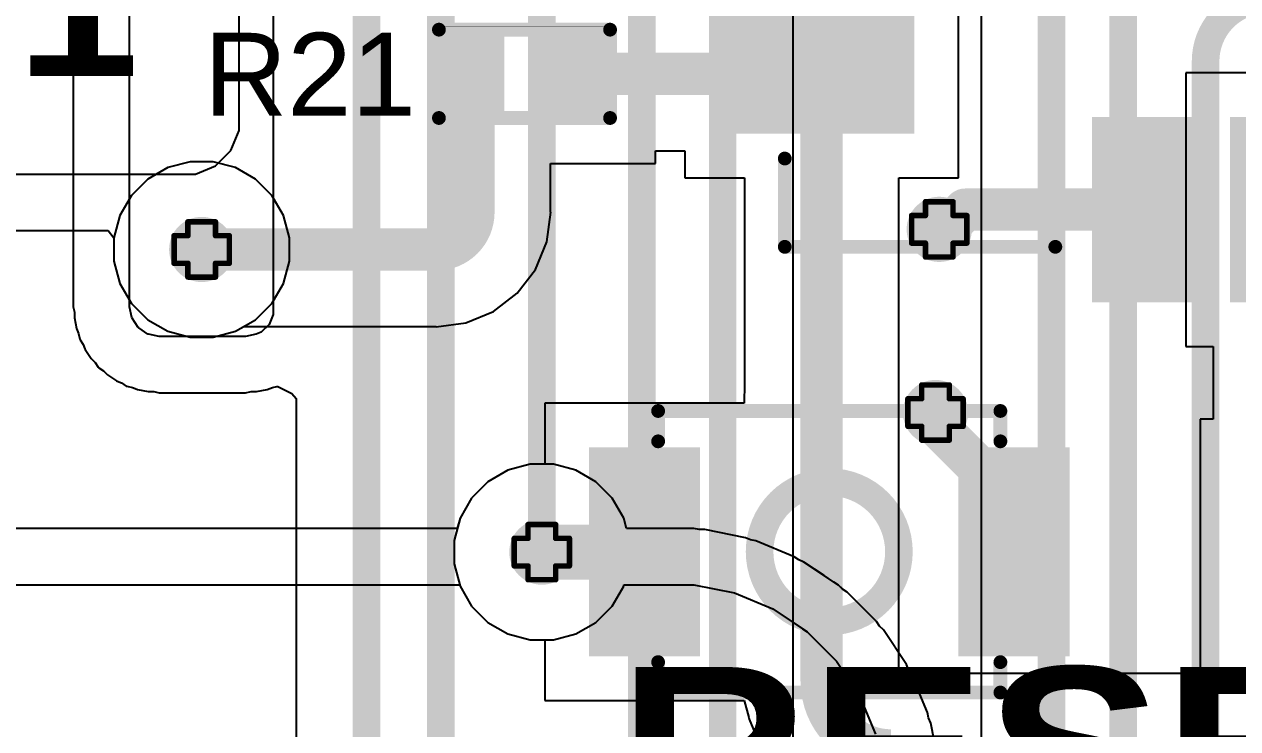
# Model space of a CAD drawing. Header units: inches. Extents: x -18 to 202, y -11 to 119.
# Drawn here: x 9.8 to 20.97, y 36.27 to 42.75 of the extents above; entities that cross this region are included whole.
import ezdxf

# ---------------------------------------------------------------- set-up
doc = ezdxf.new("R2010")
doc.units = ezdxf.units.IN
for name, color, linetype in [('Board Outline', 216, 'Continuous'), ('Bottom Layer', 5, 'Continuous'), ('Drill Drawing', 1, 'Continuous'), ('Ground', 16, 'Continuous'), ('Power', 76, 'Continuous'), ('Top Layer', 1, 'Continuous'), ('Top Overlay', 2, 'Continuous'), ('Top Paste', 8, 'Continuous'), ('Top Solder', 216, 'Continuous'), ('Via Holes', 16, 'Continuous')]:
    doc.layers.add(name, color=color, linetype=linetype)
doc.styles.add('Arial', font='', dxfattribs={"height": 0.2})
doc.styles.add('Arial Black_Bold', font='', dxfattribs={"height": 0.2})
doc.styles.get('Arial').set_extended_font_data('Arial')
doc.styles.get('Arial Black_Bold').set_extended_font_data('Arial Black', bold=True)

# ---------------------------------------------------------------- blocks, each defined once
blk = doc.blocks.new('38_SMD_M______10')
at = {"layer": 'Top Layer'}
for points in [[(-9.499997509999998, -7.180002149999999), (-7.99999797, -7.180002149999999), (-7.99999797, -8.08000289), (-9.499997509999998, -8.08000289)], [(-6.16000419, -9.629997249999999), (-6.16000419, -8.12999771), (-5.26000345, -8.12999771), (-5.26000345, -9.629997249999999)]]:
    blk.add_hatch(color=1, dxfattribs=at).paths.add_polyline_path(points)
at = {"layer": 'Top Paste'}
for points in [[(-9.499997509999998, -7.180002149999999), (-7.99999797, -7.180002149999999), (-7.99999797, -8.08000289), (-9.499997509999998, -8.08000289)], [(-6.16000419, -9.629997249999999), (-6.16000419, -8.12999771), (-5.26000345, -8.12999771), (-5.26000345, -9.629997249999999)]]:
    blk.add_hatch(color=8, dxfattribs=at).paths.add_polyline_path(points)
at = {"layer": 'Top Solder'}
for points in [[(-9.60159751, -7.07840215), (-7.89839797, -7.07840215), (-7.89839797, -8.181602889999999), (-9.60159751, -8.181602889999999)], [(-6.26160419, -9.73159725), (-6.26160419, -8.02839771), (-5.15840345, -8.02839771), (-5.15840345, -9.73159725)], [(-4.99160165, -9.731599789999999), (-4.99160165, -8.02840025), (-3.88840091, -8.02840025), (-3.88840091, -9.731599789999999)]]:
    blk.add_hatch(color=216, dxfattribs=at).paths.add_polyline_path(points)
at = {"layer": 'Top Overlay'}
for points in [[(-9.08920204, -9.222201519999999, 0.127, 0.127, 0), (-9.0891995, -8.40940152, 0.127, 0.127, 0)], [(-9.08920204, -9.222201519999999, 0.127, 0.127, 0), (-6.599996959999999, -9.222201519999999, 0.127, 0.127, 0)]]:
    blk.add_lwpolyline(points, format="xyseb", dxfattribs=at)
for points in [[(-9.120949499999998, -8.40940152, 0.0635, 0.0635, 1), (-9.057449499999999, -8.40940152, 0.0635, 0.0635, 1)], [(-9.120952039999999, -9.222201519999999, 0.0635, 0.0635, 1), (-9.05745204, -9.222201519999999, 0.0635, 0.0635, 1)], [(-9.120952039999999, -9.222201519999999, 0.0635, 0.0635, 1), (-9.05745204, -9.222201519999999, 0.0635, 0.0635, 1)], [(-6.63174696, -9.222201519999999, 0.0635, 0.0635, 1), (-6.56824696, -9.222201519999999, 0.0635, 0.0635, 1)]]:
    blk.add_lwpolyline(points, format="xyseb", close=True, dxfattribs=at)
blk = doc.blocks.new('B3U_1000P_19')
at = {"layer": 'Top Layer'}
for points in [[(-2.10999959, 0.85999955), (-1.28999869, 0.85999955), (-1.28999869, -0.85999955), (-2.10999959, -0.85999955)], [(1.29000123, 0.85999955), (2.11000213, 0.85999955), (2.11000213, -0.85999955), (1.29000123, -0.85999955)]]:
    blk.add_hatch(color=1, dxfattribs=at).paths.add_polyline_path(points)
at = {"layer": 'Top Paste'}
for points in [[(-2.10999959, 0.85999955), (-1.28999869, 0.85999955), (-1.28999869, -0.85999955), (-2.10999959, -0.85999955)], [(1.29000123, 0.85999955), (2.11000213, 0.85999955), (2.11000213, -0.85999955), (1.29000123, -0.85999955)]]:
    blk.add_hatch(color=8, dxfattribs=at).paths.add_polyline_path(points)
at = {"layer": 'Top Solder'}
for points in [[(-2.21159959, 0.96159955), (-1.18839869, 0.96159955), (-1.18839869, -0.96159955), (-2.21159959, -0.96159955)], [(1.18840123, 0.96159955), (2.21160213, 0.96159955), (2.21160213, -0.96159955), (1.18840123, -0.96159955)]]:
    blk.add_hatch(color=216, dxfattribs=at).paths.add_polyline_path(points)
at = {"layer": 'Top Overlay'}
for points in [[(1.5748, 1.2954, 0.127, 0.127, 0), (-1.5748, 1.2954, 0.127, 0.127, 0)], [(-1.5748, 1.2954, 0.127, 0.127, 0), (-1.5748, 1.016, 0.127, 0.127, 0)], [(1.57480254, 1.016, 0.127, 0.127, 0), (1.5748, 1.2954, 0.127, 0.127, 0)], [(-1.5748, -1.016, 0.127, 0.127, 0), (-1.5748, -1.2954, 0.127, 0.127, 0)], [(1.57480254, -1.016, 0.127, 0.127, 0), (1.5748, -1.2954, 0.127, 0.127, 0)], [(1.5748, -1.2954, 0.127, 0.127, 0), (-1.5748, -1.2954, 0.127, 0.127, 0)]]:
    blk.add_lwpolyline(points, format="xyseb", dxfattribs=at)
for points in [[(-1.60655, 1.2954, 0.0635, 0.0635, 1), (-1.54305, 1.2954, 0.0635, 0.0635, 1)], [(-1.60655, 1.2954, 0.0635, 0.0635, 1), (-1.54305, 1.2954, 0.0635, 0.0635, 1)], [(1.54305, 1.2954, 0.0635, 0.0635, 1), (1.60655, 1.2954, 0.0635, 0.0635, 1)], [(1.54305, 1.2954, 0.0635, 0.0635, 1), (1.60655, 1.2954, 0.0635, 0.0635, 1)], [(-1.60655, 1.016, 0.0635, 0.0635, 1), (-1.54305, 1.016, 0.0635, 0.0635, 1)], [(1.54305254, 1.016, 0.0635, 0.0635, 1), (1.60655254, 1.016, 0.0635, 0.0635, 1)], [(0.64106806, 0, 0.254, 0.254, 1), (-0.64106806, 0, 0.254, 0.254, 1)], [(-0.7045680599999999, 0, 0.127, 0.127, 1), (-0.5775680599999999, 0, 0.127, 0.127, 1)], [(0.5775680599999999, 0, 0.127, 0.127, 1), (0.7045680599999999, 0, 0.127, 0.127, 1)], [(-1.60655, -1.016, 0.0635, 0.0635, 1), (-1.54305, -1.016, 0.0635, 0.0635, 1)], [(1.54305254, -1.016, 0.0635, 0.0635, 1), (1.60655254, -1.016, 0.0635, 0.0635, 1)], [(-1.60655, -1.2954, 0.0635, 0.0635, 1), (-1.54305, -1.2954, 0.0635, 0.0635, 1)], [(-1.60655, -1.2954, 0.0635, 0.0635, 1), (-1.54305, -1.2954, 0.0635, 0.0635, 1)], [(1.54305, -1.2954, 0.0635, 0.0635, 1), (1.60655, -1.2954, 0.0635, 0.0635, 1)], [(1.54305, -1.2954, 0.0635, 0.0635, 1), (1.60655, -1.2954, 0.0635, 0.0635, 1)]]:
    blk.add_lwpolyline(points, format="xyseb", close=True, dxfattribs=at)
blk = doc.blocks.new('R___0402_36')
at = {"layer": 'Top Layer'}
for points in [[(-0.6985, -0.3175), (-0.6985, 0.3175), (-0.2412999999999999, 0.3175), (-0.2413, -0.3175)], [(0.24130254, -0.3175), (0.24130254, 0.3175), (0.6985025399999999, 0.3175), (0.6985025399999999, -0.3175)]]:
    blk.add_hatch(color=1, dxfattribs=at).paths.add_polyline_path(points)
at = {"layer": 'Top Paste'}
for points in [[(-0.6985, -0.3175), (-0.6985, 0.3175), (-0.2412999999999999, 0.3175), (-0.2413, -0.3175)], [(0.24130254, -0.3175), (0.24130254, 0.3175), (0.6985025399999999, 0.3175), (0.6985025399999999, -0.3175)]]:
    blk.add_hatch(color=8, dxfattribs=at).paths.add_polyline_path(points)
at = {"layer": 'Top Solder'}
for points in [[(-0.75350116, -0.37250116), (-0.75350116, 0.37250116), (-0.1862988399999999, 0.37250116), (-0.18629884, -0.37250116)], [(0.18630138, -0.37250116), (0.18630138, 0.37250116), (0.7535037, 0.37250116), (0.7535037, -0.37250116)]]:
    blk.add_hatch(color=216, dxfattribs=at).paths.add_polyline_path(points)
at = {"layer": 'Top Overlay'}
for points in [[(0.7874, 0.4064, 0.127, 0.127, 0), (-0.7874, 0.4064, 0.127, 0.127, 0)], [(-0.7874, 0.4064, 0.127, 0.127, 0), (-0.7874, -0.4064, 0.127, 0.127, 0)], [(0.7874, 0.4064, 0.127, 0.127, 0), (0.7874, -0.4064, 0.127, 0.127, 0)], [(0.7874, -0.4064, 0.127, 0.127, 0), (-0.7874, -0.4064, 0.127, 0.127, 0)], [(0.8128, -0.4318, 0.0032258, 0.0032258, 0), (-0.8127974599999999, -0.4318, 0.0032258, 0.0032258, 0)]]:
    blk.add_lwpolyline(points, format="xyseb", dxfattribs=at)
for points in [[(-0.8191499999999999, 0.4064, 0.0635, 0.0635, 1), (-0.7556499999999999, 0.4064, 0.0635, 0.0635, 1)], [(-0.8191499999999999, 0.4064, 0.0635, 0.0635, 1), (-0.7556499999999999, 0.4064, 0.0635, 0.0635, 1)], [(0.7556499999999999, 0.4064, 0.0635, 0.0635, 1), (0.8191499999999999, 0.4064, 0.0635, 0.0635, 1)], [(0.7556499999999999, 0.4064, 0.0635, 0.0635, 1), (0.8191499999999999, 0.4064, 0.0635, 0.0635, 1)], [(-0.8191499999999999, -0.4064, 0.0635, 0.0635, 1), (-0.7556499999999999, -0.4064, 0.0635, 0.0635, 1)], [(-0.8191499999999999, -0.4064, 0.0635, 0.0635, 1), (-0.7556499999999999, -0.4064, 0.0635, 0.0635, 1)], [(-0.8136026399999999, -0.4318, 0.0016129, 0.0016129, 1), (-0.81199228, -0.4318, 0.0016129, 0.0016129, 1)], [(0.7556499999999999, -0.4064, 0.0635, 0.0635, 1), (0.8191499999999999, -0.4064, 0.0635, 0.0635, 1)], [(0.7556499999999999, -0.4064, 0.0635, 0.0635, 1), (0.8191499999999999, -0.4064, 0.0635, 0.0635, 1)], [(0.8119948199999999, -0.4318, 0.0016129, 0.0016129, 1), (0.81360518, -0.4318, 0.0016129, 0.0016129, 1)]]:
    blk.add_lwpolyline(points, format="xyseb", close=True, dxfattribs=at)

msp = doc.modelspace()

# ---------------------------------------------------------------- hatches: boundary and pattern name
at = {"layer": 'Bottom Layer'}
h = msp.add_hatch(color=5, dxfattribs=at)
edge = h.paths.add_edge_path()
edge.add_arc((18.2233443, 40.86361398), 0.2999994, 0, 360)
h = msp.add_hatch(color=5, dxfattribs=at)
edge = h.paths.add_edge_path()
edge.add_arc((11.43640334, 40.67839718), 0.2999994, 0, 360)
h = msp.add_hatch(color=5, dxfattribs=at)
edge = h.paths.add_edge_path()
edge.add_arc((18.18894254, 39.1778871), 0.2999994, 0, 360)
h = msp.add_hatch(color=5, dxfattribs=at)
edge = h.paths.add_edge_path()
edge.add_arc((14.56649614, 37.89319574), 0.2999994, 0, 360)
at = {"layer": 'Ground'}
h = msp.add_hatch(color=16, dxfattribs=at)
edge = h.paths.add_edge_path()
edge.add_arc((18.2233443, 40.86361398), 0.2999994, 0, 360)
h = msp.add_hatch(color=16, dxfattribs=at)
edge = h.paths.add_edge_path()
edge.add_arc((11.43640334, 40.67839718), 0.2999994, 0, 360)
h = msp.add_hatch(color=16, dxfattribs=at)
edge = h.paths.add_edge_path()
edge.add_arc((18.18894254, 39.1778871), 0.2999994, 0, 360)
h = msp.add_hatch(color=16, dxfattribs=at)
edge = h.paths.add_edge_path()
edge.add_arc((14.56649614, 37.89319574), 0.2999994, 0, 360)
at = {"layer": 'Power'}
h = msp.add_hatch(color=76, dxfattribs=at)
edge = h.paths.add_edge_path()
edge.add_arc((18.2233443, 40.86361398), 0.2999994, 0, 360)
h = msp.add_hatch(color=76, dxfattribs=at)
edge = h.paths.add_edge_path()
edge.add_arc((11.43640334, 40.67839718), 0.2999994, 0, 360)
h = msp.add_hatch(color=76, dxfattribs=at)
edge = h.paths.add_edge_path()
edge.add_arc((18.18894254, 39.1778871), 0.2999994, 0, 360)
h = msp.add_hatch(color=76, dxfattribs=at)
edge = h.paths.add_edge_path()
edge.add_arc((14.56649614, 37.89319574), 0.2999994, 0, 360)
at = {"layer": 'Top Layer'}
h = msp.add_hatch(color=1, dxfattribs=at)
edge = h.paths.add_edge_path()
edge.add_arc((18.2233443, 40.86361398), 0.2999994, 0, 360)
h = msp.add_hatch(color=1, dxfattribs=at)
edge = h.paths.add_edge_path()
edge.add_arc((11.43640334, 40.67839718), 0.2999994, 0, 360)
h = msp.add_hatch(color=1, dxfattribs=at)
edge = h.paths.add_edge_path()
edge.add_arc((18.18894254, 39.1778871), 0.2999994, 0, 360)
h = msp.add_hatch(color=1, dxfattribs=at)
edge = h.paths.add_edge_path()
edge.add_arc((14.56649614, 37.89319574), 0.2999994, 0, 360)
at = {"layer": 'Via Holes'}
h = msp.add_hatch(color=7, dxfattribs=at)
edge = h.paths.add_edge_path()
edge.add_arc((18.2233443, 40.86361398), 0.1499997, 0, 360)
h = msp.add_hatch(color=7, dxfattribs=at)
edge = h.paths.add_edge_path()
edge.add_arc((11.43640334, 40.67839718), 0.1499997, 0, 360)
h = msp.add_hatch(color=7, dxfattribs=at)
edge = h.paths.add_edge_path()
edge.add_arc((18.18894254, 39.1778871), 0.1499997, 0, 360)
h = msp.add_hatch(color=7, dxfattribs=at)
edge = h.paths.add_edge_path()
edge.add_arc((14.56649614, 37.89319574), 0.1499997, 0, 360)

# ---------------------------------------------------------------- linework, layer by layer
at = {"layer": 'Board Outline'}
msp.add_lwpolyline([(44.2298709, 62.30989315999999, 0.254, 0.254, -3.535496147403243), (7.564747379999999, 62.28912103999999, 0.254, 0.254, 0)], format="xyseb", dxfattribs=at)
at = {"layer": 'Bottom Layer'}
for p, q in [((11.1245269, 41.43133192), (10.94028038, 41.32495672)), ((11.33002814, 41.48639658), (11.1245269, 41.43133192)), ((11.54277854, 41.48639658), (11.33002814, 41.48639658)), ((11.74827978, 41.43133192), (11.54277854, 41.48639658)), ((11.9325263, 41.32495672), (11.74827978, 41.43133192)), ((10.94028038, 41.32495672), (10.7898438, 41.17452014)), ((12.08296288, 41.17452014), (11.9325263, 41.32495672)), ((10.7898438, 41.17452014), (10.6834686, 40.99027362)), ((12.18933808, 40.99027362), (12.08296288, 41.17452014)), ((10.6834686, 40.99027362), (10.62840394, 40.78477238)), ((12.24440274, 40.78477238), (12.18933808, 40.99027362)), ((10.62840394, 40.78477238), (10.62840394, 40.57202198)), ((12.24440274, 40.57202198), (12.24440274, 40.78477238)), ((10.62840394, 40.57202198), (10.6834686, 40.36652074)), ((12.18933808, 40.36652074), (12.24440274, 40.57202198)), ((10.6834686, 40.36652074), (10.7898438, 40.18227422)), ((12.08296288, 40.18227422), (12.18933808, 40.36652074)), ((10.7898438, 40.18227422), (10.94028038, 40.03183764)), ((11.9325263, 40.03183764), (12.08296288, 40.18227422)), ((10.94028038, 40.03183764), (11.1245269, 39.92546244)), ((11.74827978, 39.92546244), (11.9325263, 40.03183764)), ((11.1245269, 39.92546244), (11.33002814, 39.87039778)), ((11.33002814, 39.87039778), (11.54277854, 39.87039778)), ((11.54277854, 39.87039778), (11.74827978, 39.92546244)), ((14.2546197, 38.64613048), (14.07037318, 38.53975528)), ((14.46012094, 38.70119514), (14.2546197, 38.64613048)), ((14.67287134, 38.70119514), (14.46012094, 38.70119514)), ((14.87837258, 38.64613048), (14.67287134, 38.70119514)), ((15.0626191, 38.53975528), (14.87837258, 38.64613048)), ((14.07037318, 38.53975528), (13.9199366, 38.3893187)), ((15.21305568, 38.3893187), (15.0626191, 38.53975528)), ((13.9199366, 38.3893187), (13.8135614, 38.20507218)), ((15.31943088, 38.20507218), (15.21305568, 38.3893187)), ((13.8135614, 38.20507218), (13.7880725, 38.10994918)), ((15.34491978, 38.10994918), (15.31943088, 38.20507218)), ((13.7880725, 38.10994918), (5.58801016, 38.1099441)), ((15.77287676, 38.10994918), (15.34491978, 38.10994918)), ((15.77291486, 38.10994156), (15.77287676, 38.10994918)), ((15.96373744, 38.10994918), (15.77291486, 38.10994156)), ((16.0137729, 38.09999746), (15.96373744, 38.10994918)), ((16.06479388, 38.09999999999999), (16.0137729, 38.09999746)), ((16.43921274, 38.02553228), (16.06479388, 38.09999999999999)), ((16.48634752, 38.00600984), (16.43921274, 38.02553228)), ((16.53638298, 37.99605811999999), (16.48634752, 38.00600984)), ((16.88907722, 37.84997256), (16.53638298, 37.99605811999999)), ((16.9315003, 37.82162615999999), (16.88907722, 37.84997256)), ((16.97862746, 37.80210626), (16.9315003, 37.82162615999999)), ((17.16541398, 37.67730081999999), (16.97862746, 37.80210626)), ((17.16542414, 37.67729574), (17.16541398, 37.67730081999999)), ((17.25363072, 37.61835757999999), (17.16542414, 37.67729574)), ((5.587992379999999, 37.59199238), (13.81070136, 37.59199745999999)), ((13.81070136, 37.59199745999999), (13.8135614, 37.5813193)), ((13.8135614, 37.5813193), (13.9199366, 37.39707278)), ((15.21305568, 37.39707278), (15.31943088, 37.5813193)), ((15.31943088, 37.5813193), (15.32229092, 37.59199745999999)), ((15.32229092, 37.59199745999999), (15.77287676, 37.59199745999999)), ((15.77287676, 37.59199745999999), (15.7728793, 37.59198984)), ((15.7728793, 37.59198984), (15.96375776, 37.59199745999999)), ((15.96375776, 37.59199745999999), (16.33817662, 37.51752974)), ((17.2536358, 37.6183525), (17.25363072, 37.61835757999999)), ((17.2960284, 37.59002896), (17.2536358, 37.6183525)), ((17.33210148, 37.55395841999999), (17.2960284, 37.59002896)), ((17.37452456, 37.52561202), (17.33210148, 37.55395841999999)), ((17.6444656, 37.2556786), (17.37452456, 37.52561202)), ((16.33817662, 37.51752974), (16.69087086, 37.37144418)), ((13.9199366, 37.39707278), (14.07037318, 37.2466362)), ((15.0626191, 37.2466362), (15.21305568, 37.39707278)), ((16.69087086, 37.37144418), (16.87765992, 37.2466362)), ((14.07037318, 37.2466362), (14.2546197, 37.140261)), ((14.87837258, 37.140261), (15.0626191, 37.2466362)), ((16.87765992, 37.2466362), (16.877665, 37.2466362)), ((16.877665, 37.2466362), (16.96587158, 37.18769804)), ((16.96587158, 37.18769804), (16.9658792, 37.18769042)), ((16.9658792, 37.18769042), (17.00828196, 37.15935926)), ((17.67280946, 37.2132606), (17.6444656, 37.2556786)), ((17.70888508, 37.17718497999999), (17.67280946, 37.2132606)), ((14.2546197, 37.140261), (14.46012094, 37.08519634)), ((14.46012094, 37.08519634), (14.67287134, 37.08519634)), ((14.67287134, 37.08519634), (14.87837258, 37.140261)), ((17.00828196, 37.15935926), (17.278223, 36.88942583999999)), ((17.92097762, 36.85976626), (17.70888508, 37.17718497999999)), ((17.278223, 36.88942583999999), (17.49031554, 36.57200712)), ((17.9405026, 36.81262894), (17.92097762, 36.85976626)), ((17.96884138, 36.77021602), (17.9405026, 36.81262894)), ((18.11492948, 36.41752686), (17.96884138, 36.77021602)), ((17.49031554, 36.57200712), (17.63640364, 36.21931542)), ((18.1248812, 36.36748885999999), (18.11492948, 36.41752686)), ((18.14440364, 36.32035916), (18.1248812, 36.36748885999999)), ((18.21887644, 35.9459403), (18.14440364, 36.32035916))]:
    msp.add_line(p, q, dxfattribs=at)
at = {"layer": 'Drill Drawing'}
for points in [[(18.0963443, 40.99061398, 0.0508, 0.0508, 0), (18.0963443, 41.11761397999999, 0.0508, 0.0508, 0)], [(18.0963443, 41.11761397999999, 0.0508, 0.0508, 0), (18.3503443, 41.11761397999999, 0.0508, 0.0508, 0)], [(18.3503443, 40.99061398, 0.0508, 0.0508, 0), (18.3503443, 41.11761397999999, 0.0508, 0.0508, 0)], [(17.9693443, 40.73661398, 0.0508, 0.0508, 0), (17.9693443, 40.99061398, 0.0508, 0.0508, 0)], [(17.9693443, 40.99061398, 0.0508, 0.0508, 0), (18.0963443, 40.99061398, 0.0508, 0.0508, 0)], [(18.3503443, 40.99061398, 0.0508, 0.0508, 0), (18.4773443, 40.99061398, 0.0508, 0.0508, 0)], [(18.4773443, 40.73661398, 0.0508, 0.0508, 0), (18.4773443, 40.99061398, 0.0508, 0.0508, 0)], [(11.30940334, 40.80539718, 0.0508, 0.0508, 0), (11.30940334, 40.93239718, 0.0508, 0.0508, 0)], [(11.30940334, 40.93239718, 0.0508, 0.0508, 0), (11.56340334, 40.93239718, 0.0508, 0.0508, 0)], [(11.56340334, 40.80539718, 0.0508, 0.0508, 0), (11.56340334, 40.93239718, 0.0508, 0.0508, 0)], [(11.18240334, 40.55139718, 0.0508, 0.0508, 0), (11.18240334, 40.80539718, 0.0508, 0.0508, 0)], [(11.18240334, 40.80539718, 0.0508, 0.0508, 0), (11.30940334, 40.80539718, 0.0508, 0.0508, 0)], [(11.56340334, 40.80539718, 0.0508, 0.0508, 0), (11.69040334, 40.80539718, 0.0508, 0.0508, 0)], [(11.69040334, 40.55139718, 0.0508, 0.0508, 0), (11.69040334, 40.80539718, 0.0508, 0.0508, 0)], [(17.9693443, 40.73661398, 0.0508, 0.0508, 0), (18.0963443, 40.73661398, 0.0508, 0.0508, 0)], [(18.0963443, 40.60961398, 0.0508, 0.0508, 0), (18.0963443, 40.73661398, 0.0508, 0.0508, 0)], [(18.3503443, 40.73661398, 0.0508, 0.0508, 0), (18.4773443, 40.73661398, 0.0508, 0.0508, 0)], [(18.3503443, 40.60961398, 0.0508, 0.0508, 0), (18.3503443, 40.73661398, 0.0508, 0.0508, 0)], [(11.18240334, 40.55139718, 0.0508, 0.0508, 0), (11.30940334, 40.55139718, 0.0508, 0.0508, 0)], [(11.30940334, 40.42439718, 0.0508, 0.0508, 0), (11.30940334, 40.55139718, 0.0508, 0.0508, 0)], [(11.56340334, 40.55139718, 0.0508, 0.0508, 0), (11.69040334, 40.55139718, 0.0508, 0.0508, 0)], [(11.56340334, 40.42439718, 0.0508, 0.0508, 0), (11.56340334, 40.55139718, 0.0508, 0.0508, 0)], [(18.0963443, 40.60961398, 0.0508, 0.0508, 0), (18.3503443, 40.60961398, 0.0508, 0.0508, 0)], [(11.30940334, 40.42439718, 0.0508, 0.0508, 0), (11.56340334, 40.42439718, 0.0508, 0.0508, 0)], [(18.06194254, 39.3048871, 0.0508, 0.0508, 0), (18.06194254, 39.4318871, 0.0508, 0.0508, 0)], [(18.06194254, 39.4318871, 0.0508, 0.0508, 0), (18.31594254, 39.4318871, 0.0508, 0.0508, 0)], [(18.31594254, 39.3048871, 0.0508, 0.0508, 0), (18.31594254, 39.4318871, 0.0508, 0.0508, 0)], [(17.93494254, 39.0508871, 0.0508, 0.0508, 0), (17.93494254, 39.3048871, 0.0508, 0.0508, 0)], [(17.93494254, 39.3048871, 0.0508, 0.0508, 0), (18.06194254, 39.3048871, 0.0508, 0.0508, 0)], [(18.31594254, 39.3048871, 0.0508, 0.0508, 0), (18.44294254, 39.3048871, 0.0508, 0.0508, 0)], [(18.44294254, 39.0508871, 0.0508, 0.0508, 0), (18.44294254, 39.3048871, 0.0508, 0.0508, 0)], [(17.93494254, 39.0508871, 0.0508, 0.0508, 0), (18.06194254, 39.0508871, 0.0508, 0.0508, 0)], [(18.06194254, 38.92388709999999, 0.0508, 0.0508, 0), (18.06194254, 39.0508871, 0.0508, 0.0508, 0)], [(18.31594254, 39.0508871, 0.0508, 0.0508, 0), (18.44294254, 39.0508871, 0.0508, 0.0508, 0)], [(18.31594254, 38.92388709999999, 0.0508, 0.0508, 0), (18.31594254, 39.0508871, 0.0508, 0.0508, 0)], [(18.06194254, 38.92388709999999, 0.0508, 0.0508, 0), (18.31594254, 38.92388709999999, 0.0508, 0.0508, 0)], [(14.43949614, 38.02019574, 0.0508, 0.0508, 0), (14.43949614, 38.14719573999999, 0.0508, 0.0508, 0)], [(14.43949614, 38.14719573999999, 0.0508, 0.0508, 0), (14.69349614, 38.14719573999999, 0.0508, 0.0508, 0)], [(14.69349614, 38.02019574, 0.0508, 0.0508, 0), (14.69349614, 38.14719573999999, 0.0508, 0.0508, 0)], [(14.31249614, 37.76619574, 0.0508, 0.0508, 0), (14.31249614, 38.02019574, 0.0508, 0.0508, 0)], [(14.31249614, 38.02019574, 0.0508, 0.0508, 0), (14.43949614, 38.02019574, 0.0508, 0.0508, 0)], [(14.69349614, 38.02019574, 0.0508, 0.0508, 0), (14.82049614, 38.02019574, 0.0508, 0.0508, 0)], [(14.82049614, 37.76619574, 0.0508, 0.0508, 0), (14.82049614, 38.02019574, 0.0508, 0.0508, 0)], [(14.31249614, 37.76619574, 0.0508, 0.0508, 0), (14.43949614, 37.76619574, 0.0508, 0.0508, 0)], [(14.43949614, 37.63919574, 0.0508, 0.0508, 0), (14.43949614, 37.76619574, 0.0508, 0.0508, 0)], [(14.69349614, 37.76619574, 0.0508, 0.0508, 0), (14.82049614, 37.76619574, 0.0508, 0.0508, 0)], [(14.69349614, 37.63919574, 0.0508, 0.0508, 0), (14.69349614, 37.76619574, 0.0508, 0.0508, 0)], [(14.43949614, 37.63919574, 0.0508, 0.0508, 0), (14.69349614, 37.63919574, 0.0508, 0.0508, 0)]]:
    msp.add_lwpolyline(points, format="xyseb", dxfattribs=at)
for points in [[(18.0836443, 41.11761397999999, 0.0254, 0.0254, 1), (18.1090443, 41.11761397999999, 0.0254, 0.0254, 1)], [(18.0836443, 41.11761397999999, 0.0254, 0.0254, 1), (18.1090443, 41.11761397999999, 0.0254, 0.0254, 1)], [(18.3376443, 41.11761397999999, 0.0254, 0.0254, 1), (18.3630443, 41.11761397999999, 0.0254, 0.0254, 1)], [(18.3376443, 41.11761397999999, 0.0254, 0.0254, 1), (18.3630443, 41.11761397999999, 0.0254, 0.0254, 1)], [(17.9566443, 40.99061398, 0.0254, 0.0254, 1), (17.9820443, 40.99061398, 0.0254, 0.0254, 1)], [(17.9566443, 40.99061398, 0.0254, 0.0254, 1), (17.9820443, 40.99061398, 0.0254, 0.0254, 1)], [(18.0836443, 40.99061398, 0.0254, 0.0254, 1), (18.1090443, 40.99061398, 0.0254, 0.0254, 1)], [(18.0836443, 40.99061398, 0.0254, 0.0254, 1), (18.1090443, 40.99061398, 0.0254, 0.0254, 1)], [(18.3376443, 40.99061398, 0.0254, 0.0254, 1), (18.3630443, 40.99061398, 0.0254, 0.0254, 1)], [(18.3376443, 40.99061398, 0.0254, 0.0254, 1), (18.3630443, 40.99061398, 0.0254, 0.0254, 1)], [(18.4646443, 40.99061398, 0.0254, 0.0254, 1), (18.4900443, 40.99061398, 0.0254, 0.0254, 1)], [(18.4646443, 40.99061398, 0.0254, 0.0254, 1), (18.4900443, 40.99061398, 0.0254, 0.0254, 1)], [(11.29670334, 40.93239718, 0.0254, 0.0254, 1), (11.32210334, 40.93239718, 0.0254, 0.0254, 1)], [(11.29670334, 40.93239718, 0.0254, 0.0254, 1), (11.32210334, 40.93239718, 0.0254, 0.0254, 1)], [(11.55070334, 40.93239718, 0.0254, 0.0254, 1), (11.57610334, 40.93239718, 0.0254, 0.0254, 1)], [(11.55070334, 40.93239718, 0.0254, 0.0254, 1), (11.57610334, 40.93239718, 0.0254, 0.0254, 1)], [(11.16970334, 40.80539718, 0.0254, 0.0254, 1), (11.19510334, 40.80539718, 0.0254, 0.0254, 1)], [(11.16970334, 40.80539718, 0.0254, 0.0254, 1), (11.19510334, 40.80539718, 0.0254, 0.0254, 1)], [(11.29670334, 40.80539718, 0.0254, 0.0254, 1), (11.32210334, 40.80539718, 0.0254, 0.0254, 1)], [(11.29670334, 40.80539718, 0.0254, 0.0254, 1), (11.32210334, 40.80539718, 0.0254, 0.0254, 1)], [(11.55070334, 40.80539718, 0.0254, 0.0254, 1), (11.57610334, 40.80539718, 0.0254, 0.0254, 1)], [(11.55070334, 40.80539718, 0.0254, 0.0254, 1), (11.57610334, 40.80539718, 0.0254, 0.0254, 1)], [(11.67770334, 40.80539718, 0.0254, 0.0254, 1), (11.70310334, 40.80539718, 0.0254, 0.0254, 1)], [(11.67770334, 40.80539718, 0.0254, 0.0254, 1), (11.70310334, 40.80539718, 0.0254, 0.0254, 1)], [(17.9566443, 40.73661398, 0.0254, 0.0254, 1), (17.9820443, 40.73661398, 0.0254, 0.0254, 1)], [(17.9566443, 40.73661398, 0.0254, 0.0254, 1), (17.9820443, 40.73661398, 0.0254, 0.0254, 1)], [(18.0836443, 40.73661398, 0.0254, 0.0254, 1), (18.1090443, 40.73661398, 0.0254, 0.0254, 1)], [(18.0836443, 40.73661398, 0.0254, 0.0254, 1), (18.1090443, 40.73661398, 0.0254, 0.0254, 1)], [(18.3376443, 40.73661398, 0.0254, 0.0254, 1), (18.3630443, 40.73661398, 0.0254, 0.0254, 1)], [(18.3376443, 40.73661398, 0.0254, 0.0254, 1), (18.3630443, 40.73661398, 0.0254, 0.0254, 1)], [(18.4646443, 40.73661398, 0.0254, 0.0254, 1), (18.4900443, 40.73661398, 0.0254, 0.0254, 1)], [(18.4646443, 40.73661398, 0.0254, 0.0254, 1), (18.4900443, 40.73661398, 0.0254, 0.0254, 1)], [(11.16970334, 40.55139718, 0.0254, 0.0254, 1), (11.19510334, 40.55139718, 0.0254, 0.0254, 1)], [(11.16970334, 40.55139718, 0.0254, 0.0254, 1), (11.19510334, 40.55139718, 0.0254, 0.0254, 1)], [(11.29670334, 40.55139718, 0.0254, 0.0254, 1), (11.32210334, 40.55139718, 0.0254, 0.0254, 1)], [(11.29670334, 40.55139718, 0.0254, 0.0254, 1), (11.32210334, 40.55139718, 0.0254, 0.0254, 1)], [(11.55070334, 40.55139718, 0.0254, 0.0254, 1), (11.57610334, 40.55139718, 0.0254, 0.0254, 1)], [(11.55070334, 40.55139718, 0.0254, 0.0254, 1), (11.57610334, 40.55139718, 0.0254, 0.0254, 1)], [(11.67770334, 40.55139718, 0.0254, 0.0254, 1), (11.70310334, 40.55139718, 0.0254, 0.0254, 1)], [(11.67770334, 40.55139718, 0.0254, 0.0254, 1), (11.70310334, 40.55139718, 0.0254, 0.0254, 1)], [(18.0836443, 40.60961398, 0.0254, 0.0254, 1), (18.1090443, 40.60961398, 0.0254, 0.0254, 1)], [(18.0836443, 40.60961398, 0.0254, 0.0254, 1), (18.1090443, 40.60961398, 0.0254, 0.0254, 1)], [(18.3376443, 40.60961398, 0.0254, 0.0254, 1), (18.3630443, 40.60961398, 0.0254, 0.0254, 1)], [(18.3376443, 40.60961398, 0.0254, 0.0254, 1), (18.3630443, 40.60961398, 0.0254, 0.0254, 1)], [(11.29670334, 40.42439718, 0.0254, 0.0254, 1), (11.32210334, 40.42439718, 0.0254, 0.0254, 1)], [(11.29670334, 40.42439718, 0.0254, 0.0254, 1), (11.32210334, 40.42439718, 0.0254, 0.0254, 1)], [(11.55070334, 40.42439718, 0.0254, 0.0254, 1), (11.57610334, 40.42439718, 0.0254, 0.0254, 1)], [(11.55070334, 40.42439718, 0.0254, 0.0254, 1), (11.57610334, 40.42439718, 0.0254, 0.0254, 1)], [(18.04924254, 39.4318871, 0.0254, 0.0254, 1), (18.07464254, 39.4318871, 0.0254, 0.0254, 1)], [(18.04924254, 39.4318871, 0.0254, 0.0254, 1), (18.07464254, 39.4318871, 0.0254, 0.0254, 1)], [(18.30324254, 39.4318871, 0.0254, 0.0254, 1), (18.32864254, 39.4318871, 0.0254, 0.0254, 1)], [(18.30324254, 39.4318871, 0.0254, 0.0254, 1), (18.32864254, 39.4318871, 0.0254, 0.0254, 1)], [(17.92224254, 39.3048871, 0.0254, 0.0254, 1), (17.94764254, 39.3048871, 0.0254, 0.0254, 1)], [(17.92224254, 39.3048871, 0.0254, 0.0254, 1), (17.94764254, 39.3048871, 0.0254, 0.0254, 1)], [(18.04924254, 39.3048871, 0.0254, 0.0254, 1), (18.07464254, 39.3048871, 0.0254, 0.0254, 1)], [(18.04924254, 39.3048871, 0.0254, 0.0254, 1), (18.07464254, 39.3048871, 0.0254, 0.0254, 1)], [(18.30324254, 39.3048871, 0.0254, 0.0254, 1), (18.32864254, 39.3048871, 0.0254, 0.0254, 1)], [(18.30324254, 39.3048871, 0.0254, 0.0254, 1), (18.32864254, 39.3048871, 0.0254, 0.0254, 1)], [(18.43024254, 39.3048871, 0.0254, 0.0254, 1), (18.45564254, 39.3048871, 0.0254, 0.0254, 1)], [(18.43024254, 39.3048871, 0.0254, 0.0254, 1), (18.45564254, 39.3048871, 0.0254, 0.0254, 1)], [(17.92224254, 39.0508871, 0.0254, 0.0254, 1), (17.94764254, 39.0508871, 0.0254, 0.0254, 1)], [(17.92224254, 39.0508871, 0.0254, 0.0254, 1), (17.94764254, 39.0508871, 0.0254, 0.0254, 1)], [(18.04924254, 39.0508871, 0.0254, 0.0254, 1), (18.07464254, 39.0508871, 0.0254, 0.0254, 1)], [(18.04924254, 39.0508871, 0.0254, 0.0254, 1), (18.07464254, 39.0508871, 0.0254, 0.0254, 1)], [(18.30324254, 39.0508871, 0.0254, 0.0254, 1), (18.32864254, 39.0508871, 0.0254, 0.0254, 1)], [(18.30324254, 39.0508871, 0.0254, 0.0254, 1), (18.32864254, 39.0508871, 0.0254, 0.0254, 1)], [(18.43024254, 39.0508871, 0.0254, 0.0254, 1), (18.45564254, 39.0508871, 0.0254, 0.0254, 1)], [(18.43024254, 39.0508871, 0.0254, 0.0254, 1), (18.45564254, 39.0508871, 0.0254, 0.0254, 1)], [(18.04924254, 38.92388709999999, 0.0254, 0.0254, 1), (18.07464254, 38.92388709999999, 0.0254, 0.0254, 1)], [(18.04924254, 38.92388709999999, 0.0254, 0.0254, 1), (18.07464254, 38.92388709999999, 0.0254, 0.0254, 1)], [(18.30324254, 38.92388709999999, 0.0254, 0.0254, 1), (18.32864254, 38.92388709999999, 0.0254, 0.0254, 1)], [(18.30324254, 38.92388709999999, 0.0254, 0.0254, 1), (18.32864254, 38.92388709999999, 0.0254, 0.0254, 1)], [(14.42679614, 38.14719573999999, 0.0254, 0.0254, 1), (14.45219614, 38.14719573999999, 0.0254, 0.0254, 1)], [(14.42679614, 38.14719573999999, 0.0254, 0.0254, 1), (14.45219614, 38.14719573999999, 0.0254, 0.0254, 1)], [(14.68079614, 38.14719573999999, 0.0254, 0.0254, 1), (14.70619614, 38.14719573999999, 0.0254, 0.0254, 1)], [(14.68079614, 38.14719573999999, 0.0254, 0.0254, 1), (14.70619614, 38.14719573999999, 0.0254, 0.0254, 1)], [(14.29979614, 38.02019574, 0.0254, 0.0254, 1), (14.32519614, 38.02019574, 0.0254, 0.0254, 1)], [(14.29979614, 38.02019574, 0.0254, 0.0254, 1), (14.32519614, 38.02019574, 0.0254, 0.0254, 1)], [(14.42679614, 38.02019574, 0.0254, 0.0254, 1), (14.45219614, 38.02019574, 0.0254, 0.0254, 1)], [(14.42679614, 38.02019574, 0.0254, 0.0254, 1), (14.45219614, 38.02019574, 0.0254, 0.0254, 1)], [(14.68079614, 38.02019574, 0.0254, 0.0254, 1), (14.70619614, 38.02019574, 0.0254, 0.0254, 1)], [(14.68079614, 38.02019574, 0.0254, 0.0254, 1), (14.70619614, 38.02019574, 0.0254, 0.0254, 1)], [(14.80779614, 38.02019574, 0.0254, 0.0254, 1), (14.83319614, 38.02019574, 0.0254, 0.0254, 1)], [(14.80779614, 38.02019574, 0.0254, 0.0254, 1), (14.83319614, 38.02019574, 0.0254, 0.0254, 1)], [(14.29979614, 37.76619574, 0.0254, 0.0254, 1), (14.32519614, 37.76619574, 0.0254, 0.0254, 1)], [(14.29979614, 37.76619574, 0.0254, 0.0254, 1), (14.32519614, 37.76619574, 0.0254, 0.0254, 1)], [(14.42679614, 37.76619574, 0.0254, 0.0254, 1), (14.45219614, 37.76619574, 0.0254, 0.0254, 1)], [(14.42679614, 37.76619574, 0.0254, 0.0254, 1), (14.45219614, 37.76619574, 0.0254, 0.0254, 1)], [(14.68079614, 37.76619574, 0.0254, 0.0254, 1), (14.70619614, 37.76619574, 0.0254, 0.0254, 1)], [(14.68079614, 37.76619574, 0.0254, 0.0254, 1), (14.70619614, 37.76619574, 0.0254, 0.0254, 1)], [(14.80779614, 37.76619574, 0.0254, 0.0254, 1), (14.83319614, 37.76619574, 0.0254, 0.0254, 1)], [(14.80779614, 37.76619574, 0.0254, 0.0254, 1), (14.83319614, 37.76619574, 0.0254, 0.0254, 1)], [(14.42679614, 37.63919574, 0.0254, 0.0254, 1), (14.45219614, 37.63919574, 0.0254, 0.0254, 1)], [(14.42679614, 37.63919574, 0.0254, 0.0254, 1), (14.45219614, 37.63919574, 0.0254, 0.0254, 1)], [(14.68079614, 37.63919574, 0.0254, 0.0254, 1), (14.70619614, 37.63919574, 0.0254, 0.0254, 1)], [(14.68079614, 37.63919574, 0.0254, 0.0254, 1), (14.70619614, 37.63919574, 0.0254, 0.0254, 1)]]:
    msp.add_lwpolyline(points, format="xyseb", close=True, dxfattribs=at)
at = {"layer": 'Ground'}
for p, q in [((11.1245269, 41.43133192), (10.94028038, 41.32495672)), ((11.33002814, 41.48639658), (11.1245269, 41.43133192)), ((11.54277854, 41.48639658), (11.33002814, 41.48639658)), ((11.74827978, 41.43133192), (11.54277854, 41.48639658)), ((11.9325263, 41.32495672), (11.74827978, 41.43133192)), ((10.94028038, 41.32495672), (10.7898438, 41.17452014)), ((12.08296288, 41.17452014), (11.9325263, 41.32495672)), ((10.7898438, 41.17452014), (10.6834686, 40.99027362)), ((12.18933808, 40.99027362), (12.08296288, 41.17452014)), ((10.6834686, 40.99027362), (10.62840394, 40.78477238)), ((12.24440274, 40.78477238), (12.18933808, 40.99027362)), ((10.62840394, 40.78477238), (10.62840394, 40.57202198)), ((12.24440274, 40.57202198), (12.24440274, 40.78477238)), ((10.62840394, 40.57202198), (10.6834686, 40.36652074)), ((12.18933808, 40.36652074), (12.24440274, 40.57202198)), ((10.6834686, 40.36652074), (10.7898438, 40.18227422)), ((12.08296288, 40.18227422), (12.18933808, 40.36652074)), ((10.7898438, 40.18227422), (10.94028038, 40.03183764)), ((11.9325263, 40.03183764), (12.08296288, 40.18227422)), ((10.94028038, 40.03183764), (11.1245269, 39.92546244)), ((11.74827978, 39.92546244), (11.9325263, 40.03183764)), ((11.1245269, 39.92546244), (11.33002814, 39.87039778)), ((11.33002814, 39.87039778), (11.54277854, 39.87039778)), ((11.54277854, 39.87039778), (11.74827978, 39.92546244)), ((14.2546197, 38.64613048), (14.07037318, 38.53975528)), ((14.46012094, 38.70119514), (14.2546197, 38.64613048)), ((14.67287134, 38.70119514), (14.46012094, 38.70119514)), ((14.87837258, 38.64613048), (14.67287134, 38.70119514)), ((15.0626191, 38.53975528), (14.87837258, 38.64613048)), ((14.07037318, 38.53975528), (13.9199366, 38.3893187)), ((15.21305568, 38.3893187), (15.0626191, 38.53975528)), ((13.9199366, 38.3893187), (13.8135614, 38.20507218)), ((15.31943088, 38.20507218), (15.21305568, 38.3893187)), ((13.8135614, 38.20507218), (13.7880725, 38.10994918)), ((15.34491978, 38.10994918), (15.31943088, 38.20507218)), ((13.7880725, 38.10994918), (5.588012699999999, 38.1099441)), ((15.77287676, 38.10994918), (15.34491978, 38.10994918)), ((15.77290216, 38.1099441), (15.77287676, 38.10994918)), ((15.96374506, 38.10994918), (15.77290216, 38.1099441)), ((16.01377798, 38.09999746), (15.96374506, 38.10994918)), ((16.06479388, 38.09999999999999), (16.01377798, 38.09999746)), ((16.4392102, 38.02553228), (16.06479388, 38.09999999999999)), ((16.48634498, 38.00600984), (16.4392102, 38.02553228)), ((16.5363779, 37.99605811999999), (16.48634498, 38.00600984)), ((16.8890696, 37.8499751), (16.5363779, 37.99605811999999)), ((16.93149014, 37.82163124), (16.8890696, 37.8499751)), ((16.97862492, 37.8021088), (16.93149014, 37.82163124)), ((17.2960411, 37.59002134), (16.97862492, 37.8021088)), ((5.587992379999999, 37.59199238), (13.81070136, 37.59199745999999)), ((13.81070136, 37.59199745999999), (13.8135614, 37.5813193)), ((13.8135614, 37.5813193), (13.9199366, 37.39707278)), ((15.21305568, 37.39707278), (15.31943088, 37.5813193)), ((15.31943088, 37.5813193), (15.32229092, 37.59199745999999)), ((15.32229092, 37.59199745999999), (15.77287676, 37.59199745999999)), ((15.77287676, 37.59199745999999), (15.77288184, 37.59198984)), ((15.77288184, 37.59198984), (15.77288438, 37.59199238)), ((15.77288438, 37.59199238), (15.96375776, 37.59199745999999)), ((15.96375776, 37.59199745999999), (16.33817408, 37.51752974)), ((17.33211418, 37.5539508), (17.2960411, 37.59002134)), ((17.3745271, 37.52560948), (17.33211418, 37.5539508)), ((17.64447068, 37.25567352), (17.3745271, 37.52560948)), ((16.33817408, 37.51752974), (16.69086832, 37.37144672)), ((13.9199366, 37.39707278), (14.07037318, 37.2466362)), ((15.0626191, 37.2466362), (15.21305568, 37.39707278)), ((16.69086832, 37.37144672), (17.0082845, 37.15935926)), ((14.07037318, 37.2466362), (14.2546197, 37.140261)), ((14.87837258, 37.140261), (15.0626191, 37.2466362)), ((17.672812, 37.21325806), (17.64447068, 37.25567352)), ((17.70888762, 37.17718244), (17.672812, 37.21325806)), ((14.2546197, 37.140261), (14.46012094, 37.08519634)), ((14.46012094, 37.08519634), (14.67287134, 37.08519634)), ((14.67287134, 37.08519634), (14.87837258, 37.140261)), ((17.0082845, 37.15935926), (17.27822554, 36.8894233)), ((17.92097762, 36.85976626), (17.70888762, 37.17718244)), ((17.27822554, 36.8894233), (17.49031554, 36.57200712)), ((17.9405026, 36.81262894), (17.92097762, 36.85976626)), ((17.96884138, 36.77021602), (17.9405026, 36.81262894)), ((18.11492948, 36.41752686), (17.96884138, 36.77021602)), ((17.49031554, 36.57200712), (17.63640364, 36.21931542)), ((18.1248812, 36.36748885999999), (18.11492948, 36.41752686)), ((18.14440364, 36.32035916), (18.1248812, 36.36748885999999)), ((18.21887644, 35.9459403), (18.14440364, 36.32035916))]:
    msp.add_line(p, q, dxfattribs=at)
at = {"layer": 'Power'}
for p, q in [((10.25510522, 47.31338771999999), (10.25510522, 40.15006194)), ((10.77305694, 40.15006194), (10.77305694, 47.31338771999999)), ((16.87804092, 35.29259642), (16.87804092, 44.35263164)), ((12.09495422, 44.11660722), (12.09496184, 40.08147432)), ((18.60853022, 43.73459122), (18.60853022, 34.77782732)), ((10.25510522, 40.15006194), (10.26505694, 40.10003664)), ((10.26505694, 40.10003664), (10.2650544, 40.04902582)), ((10.7925743, 40.05193158), (10.77305694, 40.15006194)), ((10.2650544, 40.04902582), (10.28457176, 39.95089292)), ((10.79554864, 40.04475354), (10.7925743, 40.05193158)), ((10.85113146, 39.961566), (10.79554864, 40.04475354)), ((12.05629034, 39.98811916), (11.98484014, 39.91666896)), ((12.09496184, 40.08147432), (12.05629034, 39.98811916)), ((10.28457176, 39.95089292), (10.30411198, 39.9037175)), ((10.30411198, 39.9037175), (10.3140764, 39.85365664)), ((10.85662294, 39.95607451999999), (10.85113146, 39.961566)), ((10.93981302, 39.90048916), (10.85662294, 39.95607451999999)), ((10.94698852, 39.89751735999999), (10.93981302, 39.90048916)), ((11.04511888, 39.878), (10.94698852, 39.89751735999999)), ((11.84047162, 39.878), (11.04511888, 39.878)), ((11.93861214, 39.8975199), (11.84047162, 39.878)), ((11.98484014, 39.91666896), (11.93861214, 39.8975199)), ((10.3140764, 39.85365664), (10.31705074, 39.8464786)), ((10.31705074, 39.8464786), (10.3453692, 39.80410886)), ((10.3453692, 39.80410886), (10.36190714, 39.76418006)), ((10.36190714, 39.76418006), (10.36191222, 39.76417497999999)), ((10.36191222, 39.76417497999999), (10.36488402, 39.75699948)), ((10.36488402, 39.75699948), (10.42046684, 39.67381194)), ((10.42046684, 39.67381194), (10.42596086, 39.66831792)), ((10.42596086, 39.66831792), (10.4259634, 39.66831284)), ((10.4259634, 39.66831284), (10.456545, 39.63773123999999)), ((10.456545, 39.63773123999999), (10.48488378, 39.59532086)), ((10.48488378, 39.59532086), (10.49037526, 39.58982683999999)), ((10.49037526, 39.58982683999999), (10.53278564, 39.56148805999999)), ((10.53278564, 39.56148805999999), (10.56336724, 39.53090646)), ((10.56336724, 39.53090646), (10.56337486, 39.53090391999999)), ((10.56337486, 39.53090391999999), (10.56886634, 39.52541244)), ((10.56886634, 39.52541244), (10.65205642, 39.46982707999999)), ((10.65205642, 39.46982707999999), (10.65923192, 39.46685528)), ((10.65923192, 39.46685528), (10.659237, 39.4668502)), ((10.659237, 39.4668502), (10.69919882, 39.45029956)), ((10.69919882, 39.45029956), (10.7416219, 39.4219557)), ((10.7416219, 39.4219557), (10.74879994, 39.4189839)), ((10.74879994, 39.4189839), (10.79881508, 39.40903726)), ((12.08678812, 39.40904234), (12.12875908, 39.41739132)), ((12.12875908, 39.41739132), (12.13852538, 39.41809997999999)), ((12.13852538, 39.41809997999999), (12.26448652, 39.3515596)), ((10.79881508, 39.40903726), (10.83876674, 39.39248916)), ((10.83876674, 39.39248916), (10.83877436, 39.39248916)), ((10.83877436, 39.39248916), (10.84594986, 39.38951736)), ((10.84594986, 39.38951736), (10.94408022, 39.36999746)), ((10.94408022, 39.36999746), (10.99509358, 39.37)), ((10.99509358, 39.37), (11.04511888, 39.36004828)), ((11.04511888, 39.36004828), (11.84047162, 39.36004828)), ((11.84047162, 39.36004828), (11.89050454, 39.37)), ((11.89050454, 39.37), (11.94151028, 39.37)), ((11.94151028, 39.37), (12.03965334, 39.3895199)), ((12.03965334, 39.3895199), (12.08678812, 39.40904234)), ((12.26448652, 39.3515596), (12.30655908, 39.30682766)), ((12.30655908, 39.30682766), (12.30655908, 35.29259642))]:
    msp.add_line(p, q, dxfattribs=at)
for points in [[(14.56649614, 37.89319574, 0.254, 0.254, 0), (14.56649614, 46.043723, 0.254, 0.254, 0)], [(15.48627586, 34.61255206, 0.254, 0.254, 0), (15.48627586, 45.88331946, 0.254, 0.254, 0)], [(12.954, 34.798, 0.254, 0.254, 0), (12.954, 44.8347973, 0.254, 0.254, 0)], [(16.2306, 34.798, 0.254, 0.254, 0), (16.2306, 44.38652794, 0.254, 0.254, 0)], [(19.25597114, 33.24575266, 0.254, 0.254, 0), (19.25597114, 43.73459122, 0.254, 0.254, 0)], [(13.63749876, 33.76894186, 0.254, 0.254, 0), (13.63749876, 43.5647973, 0.254, 0.254, 0)], [(19.91654132, 30.099, 0.254, 0.254, 0), (19.91654132, 43.10308372, 0.254, 0.254, 0)], [(20.67425126, 42.41089562, 0.254, 0.254, -0.4142135623730951), (21.24272866, 42.97937302, 0.254, 0.254, 0)], [(20.67425126, 25.16947468, 0.254, 0.254, 0), (20.67425126, 42.41089562, 0.254, 0.254, 0)]]:
    msp.add_lwpolyline(points, format="xyseb", dxfattribs=at)
for points in [[(20.61075126, 42.41089562, 0.127, 0.127, 1), (20.73775126, 42.41089562, 0.127, 0.127, 1)], [(20.61075126, 42.41089562, 0.127, 0.127, 1), (20.73775126, 42.41089562, 0.127, 0.127, 1)], [(14.50299614, 37.89319574, 0.127, 0.127, 1), (14.62999614, 37.89319574, 0.127, 0.127, 1)]]:
    msp.add_lwpolyline(points, format="xyseb", close=True, dxfattribs=at)
at = {"layer": 'Top Layer'}
for p, q in [((11.78197542, 41.87457462), (11.7819805, 47.66683126)), ((18.39920374, 41.33679566), (18.39920374, 43.25279386)), ((21.76320514, 42.30279576), (20.4932026, 42.30279576)), ((20.4932026, 42.30279576), (20.4932026, 39.78679876)), ((11.78197542, 41.77437162), (11.78197288, 41.87457462)), ((11.78197288, 41.87457462), (11.78197542, 41.87457462)), ((11.70528266, 41.58922086), (11.78197542, 41.77437162)), ((11.56357606, 41.44751172), (11.70528266, 41.58922086)), ((15.61328094, 41.46929476), (15.61328094, 41.58604078)), ((15.61328094, 41.58604078), (15.88320674, 41.58604078)), ((15.88320674, 41.58604078), (15.88320674, 41.33679566)), ((11.3784253, 41.3708215), (11.56357606, 41.44751172)), ((14.64563238, 41.021), (14.64563238, 41.46929476)), ((14.64563238, 41.46929476), (15.61328094, 41.46929476)), ((4.0324151, 41.3708215), (11.27822484, 41.3708215)), ((11.27822484, 41.3708215), (11.3784253, 41.3708215)), ((15.88320674, 41.33679566), (16.43245126, 41.33679566)), ((16.43245126, 41.33679566), (16.43245126, 39.44125208)), ((17.84995922, 36.77675398), (17.84995922, 41.33679566)), ((17.84995922, 41.33679566), (18.39920374, 41.33679566)), ((14.61266318, 40.74812272), (14.64858894, 41.021)), ((14.64858894, 41.021), (14.64563238, 41.021)), ((3.952806419999999, 40.85286978), (10.57614852, 40.85286978)), ((10.57614852, 40.85286978), (10.62840394, 40.78476984)), ((10.62840394, 40.78476984), (10.62840394, 40.57202198)), ((14.507337, 40.49384332), (14.61266318, 40.74812272)), ((10.62840394, 40.57202198), (10.6834686, 40.36652074)), ((14.33978844, 40.27548714), (14.507337, 40.49384332)), ((10.6834686, 40.36652074), (10.7898438, 40.18227422)), ((14.12143226, 40.10793858), (14.33978844, 40.27548714)), ((10.7898438, 40.18227422), (10.94028038, 40.03183764)), ((13.86715286, 40.0026124), (14.12143226, 40.10793858)), ((10.94028038, 40.03183764), (11.1245269, 39.92546244)), ((13.59427558, 39.96668664), (13.86715286, 40.0026124)), ((11.1245269, 39.92546244), (11.33002814, 39.87039778)), ((11.33002814, 39.87039778), (11.54277854, 39.87039778)), ((11.54277854, 39.87039778), (11.74827978, 39.92546244)), ((11.74827978, 39.92546244), (11.82480236, 39.96964319999999)), ((11.82480236, 39.96964319999999), (13.59427558, 39.96964319999999)), ((13.59427558, 39.96964319999999), (13.59427558, 39.96668664)), ((20.4932026, 39.78679876), (20.74244772, 39.78679876)), ((20.74244772, 39.78679876), (20.74244772, 39.11597206)), ((16.43245126, 39.44125208), (16.42919498, 39.26479828)), ((16.42919498, 39.26479828), (14.59319916, 39.26479828)), ((14.59319916, 39.26479828), (14.59319916, 38.70119514)), ((20.74244772, 39.11597206), (20.6257017, 39.11597206)), ((20.6257017, 39.11597206), (20.6257017, 37.64277206)), ((14.2546197, 38.64613048), (14.07037318, 38.53975528)), ((14.46012094, 38.70119514), (14.2546197, 38.64613048)), ((14.59319916, 38.70119514), (14.46012094, 38.70119514)), ((14.07037318, 38.53975528), (13.9199366, 38.3893187)), ((13.9199366, 38.3893187), (13.8135614, 38.20507218)), ((13.8135614, 38.20507218), (13.75849674, 37.99957094)), ((13.75849674, 37.99957094), (13.75849674, 37.78682054)), ((13.75849674, 37.78682054), (13.8135614, 37.5813193)), ((20.6257017, 37.64277206), (20.6257017, 36.77675398)), ((13.8135614, 37.5813193), (13.9199366, 37.39707278)), ((13.9199366, 37.39707278), (14.07037318, 37.2466362)), ((14.07037318, 37.2466362), (14.2546197, 37.140261)), ((14.2546197, 37.140261), (14.46012094, 37.08519634)), ((14.46012094, 37.08519634), (14.59319916, 37.08519634)), ((14.59319916, 37.08519634), (14.59319916, 36.52880172)), ((20.6257017, 36.77675398), (17.84995922, 36.77675398)), ((14.59319916, 36.52880172), (16.42919244, 36.52880172)), ((16.42919244, 36.52880172), (16.42919498, 36.52879918)), ((16.42919498, 36.52879918), (16.47128786, 36.36993488)), ((16.47128786, 36.36993488), (16.473043, 36.35659734)), ((16.473043, 36.35659734), (16.60821418, 36.03026321999999))]:
    msp.add_line(p, q, dxfattribs=at)
for points in [[(13.9368784, 41.021, 0.389382, 0.389382, 0), (13.9368784, 42.29479475999999, 0.389382, 0.389382, 0)], [(14.87668094, 42.29479475999999, 0.389382, 0.389382, 0), (17.14120524, 42.29479475999999, 0.389382, 0.389382, 0)], [(17.14120524, 36.70679476, 0.389382, 0.389382, 0), (17.14120524, 42.29479475999999, 0.389382, 0.389382, 0)], [(13.9368784, 41.021, 0.389382, 0.389382, -0.4142135623730951), (13.59427558, 40.67839718, 0.389382, 0.389382, 0)], [(18.28033682, 40.86361398, 0.389382, 0.389382, 0), (18.46152264, 41.0447998, 0.389382, 0.389382, 0)], [(18.46152264, 41.0447998, 0.389382, 0.389382, 0), (20.18119916, 41.0447998, 0.389382, 0.389382, 0)], [(18.2233443, 40.86361398, 0.389382, 0.389382, 0), (18.28033682, 40.86361398, 0.389382, 0.389382, 0)], [(11.43640334, 40.67839718, 0.389382, 0.389382, 0), (13.59427558, 40.67839718, 0.389382, 0.389382, 0)], [(18.18894254, 39.1778871, 0.389382, 0.389382, 0), (18.22924218, 39.13758746, 0.389382, 0.389382, 0)], [(18.22924218, 39.02875608, 0.389382, 0.389382, 0), (18.22924218, 39.13758746, 0.389382, 0.389382, 0)], [(18.22924218, 39.02875608, 0.389382, 0.389382, 0), (18.91119916, 38.3467991, 0.389382, 0.389382, 0)], [(18.91119916, 37.8968, 0.389382, 0.389382, 0), (18.91119916, 38.3467991, 0.389382, 0.389382, 0)], [(14.56649614, 37.89319574, 0.508, 0.508, 0), (15.50759408, 37.89319574, 0.508, 0.508, 0)], [(15.50759408, 37.89319574, 0.254, 0.254, 0), (15.51119834, 37.8968, 0.254, 0.254, 0)], [(17.78, 36.068, 0.389382, 0.389382, -0.4142135623730951), (17.14120524, 36.70679476, 0.389382, 0.389382, 0)]]:
    msp.add_lwpolyline(points, format="xyseb", dxfattribs=at)
for points in [[(13.8395329, 42.29479475999999, 0.194691, 0.194691, 1), (14.0342239, 42.29479475999999, 0.194691, 0.194691, 1)], [(14.77933544, 42.29479475999999, 0.194691, 0.194691, 1), (14.97402644, 42.29479475999999, 0.194691, 0.194691, 1)], [(17.04385974, 42.29479475999999, 0.194691, 0.194691, 1), (17.23855074, 42.29479475999999, 0.194691, 0.194691, 1)], [(17.04385974, 42.29479475999999, 0.194691, 0.194691, 1), (17.23855074, 42.29479475999999, 0.194691, 0.194691, 1)], [(13.8395329, 41.021, 0.194691, 0.194691, 1), (14.0342239, 41.021, 0.194691, 0.194691, 1)], [(13.8395329, 41.021, 0.194691, 0.194691, 1), (14.0342239, 41.021, 0.194691, 0.194691, 1)], [(18.36417714, 41.0447998, 0.194691, 0.194691, 1), (18.55886814, 41.0447998, 0.194691, 0.194691, 1)], [(18.36417714, 41.0447998, 0.194691, 0.194691, 1), (18.55886814, 41.0447998, 0.194691, 0.194691, 1)], [(20.08385366, 41.0447998, 0.194691, 0.194691, 1), (20.27854466, 41.0447998, 0.194691, 0.194691, 1)], [(18.1259988, 40.86361398, 0.194691, 0.194691, 1), (18.3206898, 40.86361398, 0.194691, 0.194691, 1)], [(18.18299132, 40.86361398, 0.194691, 0.194691, 1), (18.37768232, 40.86361398, 0.194691, 0.194691, 1)], [(18.18299132, 40.86361398, 0.194691, 0.194691, 1), (18.37768232, 40.86361398, 0.194691, 0.194691, 1)], [(11.33905784, 40.67839718, 0.194691, 0.194691, 1), (11.53374884, 40.67839718, 0.194691, 0.194691, 1)], [(13.49693008, 40.67839718, 0.194691, 0.194691, 1), (13.69162108, 40.67839718, 0.194691, 0.194691, 1)], [(13.49693008, 40.67839718, 0.194691, 0.194691, 1), (13.69162108, 40.67839718, 0.194691, 0.194691, 1)], [(18.09159704, 39.1778871, 0.194691, 0.194691, 1), (18.28628804, 39.1778871, 0.194691, 0.194691, 1)], [(18.13189668, 39.13758746, 0.194691, 0.194691, 1), (18.32658768, 39.13758746, 0.194691, 0.194691, 1)], [(18.13189668, 39.13758746, 0.194691, 0.194691, 1), (18.32658768, 39.13758746, 0.194691, 0.194691, 1)], [(18.13189668, 39.02875608, 0.194691, 0.194691, 1), (18.32658768, 39.02875608, 0.194691, 0.194691, 1)], [(18.13189668, 39.02875608, 0.194691, 0.194691, 1), (18.32658768, 39.02875608, 0.194691, 0.194691, 1)], [(18.81385366, 38.3467991, 0.194691, 0.194691, 1), (19.00854466, 38.3467991, 0.194691, 0.194691, 1)], [(18.81385366, 38.3467991, 0.194691, 0.194691, 1), (19.00854466, 38.3467991, 0.194691, 0.194691, 1)], [(14.43949614, 37.89319574, 0.254, 0.254, 1), (14.69349614, 37.89319574, 0.254, 0.254, 1)], [(15.38059408, 37.89319574, 0.254, 0.254, 1), (15.63459408, 37.89319574, 0.254, 0.254, 1)], [(18.81385366, 37.8968, 0.194691, 0.194691, 1), (19.00854466, 37.8968, 0.194691, 0.194691, 1)], [(15.44409408, 37.89319574, 0.127, 0.127, 1), (15.57109408, 37.89319574, 0.127, 0.127, 1)], [(15.44769834, 37.8968, 0.127, 0.127, 1), (15.57469834, 37.8968, 0.127, 0.127, 1)], [(17.04385974, 36.70679476, 0.194691, 0.194691, 1), (17.23855074, 36.70679476, 0.194691, 0.194691, 1)], [(17.04385974, 36.70679476, 0.194691, 0.194691, 1), (17.23855074, 36.70679476, 0.194691, 0.194691, 1)]]:
    msp.add_lwpolyline(points, format="xyseb", close=True, dxfattribs=at)

# ---------------------------------------------------------------- block references
msp.add_blockref('38_SMD_M______10', (25.89120298, 49.92479727999999))
at = {"rotation": 180}
for name, p in [('R___0402_36', (14.40678094, 42.29479475999999)), ('B3U_1000P_19', (17.21120002, 37.8968))]:
    msp.add_blockref(name, p, dxfattribs=at)

# ---------------------------------------------------------------- texts
at = {"layer": 'Top Overlay'}
for s, height, style, p in [('1', 1.27, 'Arial Black_Bold', (9.7308035, 42.27504118)), ('R21', 0.7619999999999999, 'Arial', (11.45568702, 41.91012446)), ('RESET', 1.524, 'Arial Black_Bold', (15.2682448, 35.31178866))]:
    msp.add_text(s, height=height, dxfattribs=dict(at, style=style)).set_placement(p)

doc.saveas('drawing.dxf')
